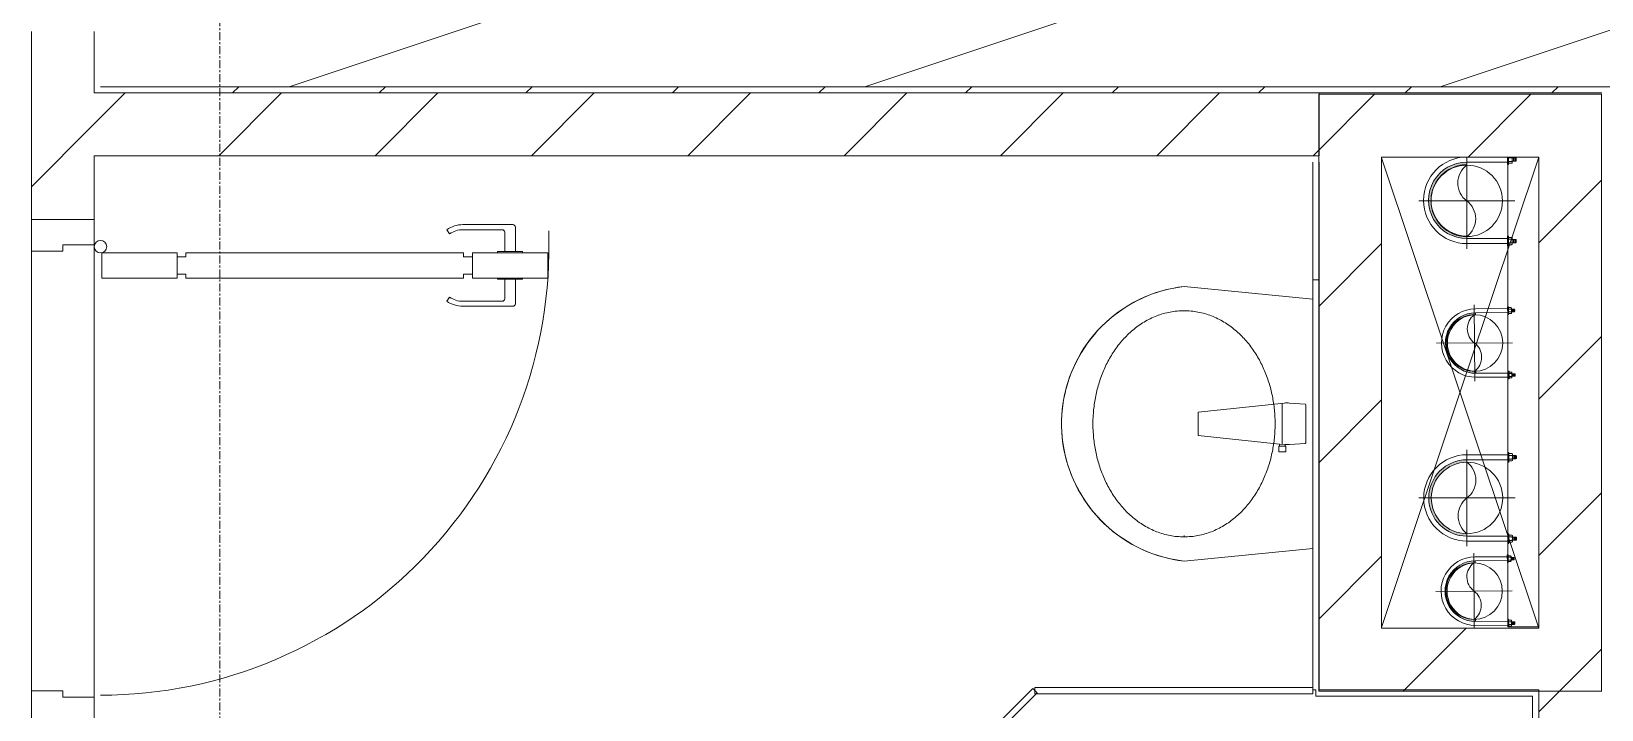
# Model space of a CAD drawing. Header units: millimetres. Extents: x 5357 to 259384, y -16348 to 109893.
# Drawn here: x 111753 to 114252, y 57655 to 58735 of the extents above; entities that cross this region are included whole.
import ezdxf

# ---------------------------------------------------------------- set-up
doc = ezdxf.new("R2010")
doc.units = ezdxf.units.MM
doc.linetypes.add('Grid Line', pattern=[22.225, 12.7, -3.175, 3.175, -3.175])
doc.linetypes.add('IMPORT-CENTER _3_', pattern=[10.16, 6.35, -1.27, 1.27, -1.27])
for name, color, linetype, lineweight in [('0-1', 7, 'Continuous', 5), ('0-2', 53, 'Continuous', 9), ('A-DETL-GENF-1', 53, 'Continuous', 9), ('A-DOOR-1', 254, 'Continuous', 9), ('A-DOOR-2', 53, 'Continuous', 9), ('A-FLOR-1', 53, 'Continuous', 9), ('A-FLOR-PATT-1', 10, 'Continuous', 9), ('A-GLAZ-CURT-1', 254, 'Continuous', 9), ('A-GLAZ-CURT-2', 53, 'Continuous', 9), ('A-WALL-1', 9, 'Continuous', 18), ('A-WALL-2', 53, 'Continuous', 9), ('A-WALL-3', 113, 'Continuous', 18), ('A-WALL-PATT', 111, 'Continuous', 9), ('A-WALL-PATT-1', 10, 'Continuous', 9), ('A-WALL-PATT-2', 53, 'Continuous', 9), ('G-IMPT', 8, 'Continuous', 9), ('G-IMPT-2', 8, 'IMPORT-CENTER _3_', 9), ('I-WALL-1', 9, 'Continuous', 18), ('M-EQPM', 50, 'Continuous', 9), ('P-SANR-FIXT-1', 254, 'Continuous', 9), ('P-SANR-FIXT-2', 53, 'Continuous', 9), ('P-SANR-FIXT-3', 221, 'Continuous', 9), ('S-GRID-1', 1, 'Grid Line', 9)]:
    doc.layers.add(name, color=color, linetype=linetype, lineweight=lineweight)
pattern_1 = [(45, (0, 0), (-124.4508, 124.4508), [])]

# ---------------------------------------------------------------- blocks, each defined once
blk = doc.blocks.new('DOOR_CW_01 CANH MO-PANEL KINH - DIG_02-800x2200-CỬA NHÔM KÍNH-400864-TKCS_MB CẢNH QUAN CÂY XANH')
at = {"layer": 'A-DETL-GENF-1'}
for p, q in [((-347, 772), (-307, 772)), ((-347, 652), (-347, 772)), ((-307, 772), (-307, 652)), ((-349, 731.8), (-347, 731.8)), ((-349, 692.2), (-349, 731.8)), ((-347, 692.2), (-347, 731.8)), ((-307, 692.2), (-307, 731.8)), ((-305, 731.8), (-307, 731.8)), ((-305, 692.2), (-305, 731.8)), ((-392, 637), (-392, 716.5)), ((-349, 720.5), (-388, 720.5)), ((-349, 703.5), (-380, 703.5)), ((-305, 720.5), (-266, 720.5)), ((-305, 703.5), (-274, 703.5)), ((-262, 637), (-262, 716.5)), ((-384, 699.5), (-384, 637)), ((-347, 692.2), (-349, 692.2)), ((-307, 692.2), (-305, 692.2)), ((-270, 699.5), (-270, 637)), ((-307, 652), (-347, 652)), ((-313, 652), (-341, 652)), ((-341, 652), (-341, 638)), ((-313, 638), (-313, 652)), ((-347, 638), (-341, 638)), ((-347, 638), (-347, 196)), ((-307, 638), (-313, 638)), ((-307, 196), (-307, 638)), ((-383.9, 611.2), (-377.3, 615.8)), ((-270.1, 611.2), (-276.7, 615.8)), ((-347, 196), (-341, 196)), ((-307, 182), (-347, 182)), ((-347, 182), (-347, 62)), ((-341, 196), (-341, 182)), ((-341, 182), (-313, 182)), ((-307, 196), (-313, 196)), ((-313, 182), (-313, 196)), ((-307, 62), (-307, 182)), ((-347, 62), (-307, 62))]:
    blk.add_line(p, q, dxfattribs=at)
blk.add_circle((-357, 60), 10, dxfattribs=at)
for centre, radius, start, end in [((-357, 60), 714, 360, 92), ((-388, 716.5), 4, 90, 180), ((-380, 699.5), 4, 90, 180), ((-274, 699.5), 4, 0, 90), ((-266, 716.5), 4, 0, 90), ((-347, 637), 45, 180, 215), ((-347, 637), 37, 180, 215), ((-307, 637), 37, 325, 0), ((-307, 637), 45, 325, 0)]:
    blk.add_arc(centre, radius, start, end, dxfattribs=at)
at = {"layer": 'A-DOOR-2'}
for p, q in [((-360, 50), (-400, 50)), ((-400, 50), (-400, -50)), ((-360, 0), (-360, 50)), ((-357, 50), (-332, 50)), ((400, 50), (360, 50)), ((360, 50), (360, 0)), ((400, -50), (400, 50)), ((-350, 0), (-360, 0)), ((-350, -50), (-350, 0)), ((360, 0), (350, 0)), ((350, 0), (350, -50)), ((-400, -50), (-350, -50)), ((350, -50), (400, -50))]:
    blk.add_line(p, q, dxfattribs=at)
blk = doc.blocks.new('bonruatreo - Chậu rửa-V51-TKCS_MB CẢNH QUAN CÂY XANH')
at = {"layer": 'P-SANR-FIXT-2'}
for p, q in [((-218.6, 205), (-198.4, 0)), ((-177.8, 205), (-180.6, 205)), ((198.4, 0), (218.6, 205)), ((-198.4, 0), (198.4, 0)), ((165, 0), (-165, 0))]:
    blk.add_line(p, q, dxfattribs=at)
at = {"layer": 'P-SANR-FIXT-2', "flags": 128}
blk.add_lwpolyline([(-218.6, 205), (-217.4, 213.7), (-215.9, 222.4), (-214, 231), (-211.8, 239.5), (-209.3, 247.9), (-206.4, 256.2), (-203.2, 264.4), (-199.6, 272.5), (-195.8, 280.4), (-191.6, 288.1), (-187.1, 295.7), (-182.3, 303.1), (-177.3, 310.3), (-171.9, 317.3), (-166.3, 324.1), (-160.4, 330.6), (-154.2, 336.9), (-147.8, 342.9), (-141.2, 348.7), (-134.3, 354.2), (-127.3, 359.4), (-120, 364.4), (-112.5, 369), (-104.9, 373.4), (-97.1, 377.4), (-89.1, 381.2), (-81, 384.6), (-72.7, 387.6), (-64.4, 390.4), (-55.9, 392.8), (-47.3, 394.8), (-38.7, 396.6), (-30, 397.9), (-21.3, 399), (-12.5, 399.6), (-3.7, 400), (5.1, 399.9), (13.9, 399.6), (22.6, 398.8), (31.4, 397.8), (40.1, 396.3), (48.7, 394.5), (57.2, 392.4), (65.7, 390), (74, 387.2), (82.2, 384.1), (90.3, 380.6), (98.3, 376.8), (106.1, 372.7), (113.7, 368.3), (121.1, 363.6), (128.4, 358.7), (135.4, 353.4), (142.2, 347.8), (148.8, 342), (155.2, 335.9), (161.3, 329.6), (167.2, 323), (172.8, 316.2), (178.1, 309.2), (183.1, 302), (187.8, 294.6), (192.2, 287), (196.4, 279.2), (200.2, 271.3), (203.7, 263.2), (206.8, 255), (209.7, 246.6), (212.2, 238.2), (214.3, 229.7), (216.1, 221.1), (217.6, 212.4), (218.6, 205)], dxfattribs=at)
at = {"layer": 'P-SANR-FIXT-2'}
for start, end in [(6.525, 160.6327), (160.6331, 173.475)]:
    blk.add_arc((0, 180), 220, start, end, dxfattribs=at)
for points in [[(-180, 205), (-180, 212.4), (-178.6, 227.3), (-172.4, 248.8), (-162.5, 268.9), (-149.4, 287), (-133.8, 303), (-116.1, 316.6), (-96.9, 327.9), (-76.5, 336.8), (-55.2, 343.5), (-33.3, 347.9), (-11.2, 350.1), (11.1, 350.1), (33.3, 347.9), (55.2, 343.5), (76.5, 336.8), (96.9, 327.9), (116.1, 316.6), (133.8, 302.9), (149.5, 287), (162.5, 268.8), (172.4, 248.8), (178.6, 227.3), (180, 212.4), (180, 205)], [(180, 205), (180, 197.6), (178.6, 182.7), (172.4, 161.2), (162.5, 141.2), (149.5, 123), (133.8, 107.1), (116.1, 93.4), (96.9, 82.1), (76.5, 73.2), (55.2, 66.5), (33.3, 62.1), (11.1, 59.9), (-11.2, 59.9), (-33.3, 62.1), (-55.2, 66.5), (-76.5, 73.2), (-96.9, 82.1), (-116.1, 93.4), (-133.8, 107), (-149.4, 123), (-162.5, 141.1), (-172.4, 161.2), (-178.6, 182.7), (-180, 197.6), (-180, 205)]]:
    blk.add_open_spline(points, degree=3, dxfattribs=at)
at = {"layer": 'P-SANR-FIXT-3'}
for p, q in [((-18.5, 182.5), (-32.2, 52.9)), ((18.5, 182.5), (-18.5, 182.5)), ((33, 45.4), (18.5, 182.5)), ((-35.6, 54.2), (-44.7, 54.2)), ((-44.7, 54.2), (-44.7, 42.8)), ((-35.6, 52.9), (-35.6, 54.2)), ((-32.2, 52.9), (-35.6, 52.9)), ((-35.6, 44.2), (-35.6, 52.9)), ((-32.2, 52.9), (-33.1, 44.2)), ((-44.7, 42.8), (-35.6, 42.8)), ((-35.6, 42.8), (-35.6, 44.2)), ((-35.6, 44.2), (-33.1, 44.2)), ((-33, 37.3), (-31.4, 12.2)), ((32.7, 48.5), (-32.7, 48.5)), ((31.4, 12.2), (33, 37.3)), ((-30.2, 11), (30.2, 11))]:
    blk.add_line(p, q, dxfattribs=at)
for centre, radius, start, end in [((5.5, 41.4), 38.7, 175.8543, 186.034), ((-5.5, 41.4), 38.7, 353.966, 6.034), ((-30.1, 12.3), 1.3, 183.5997, 268.7722), ((30.1, 12.3), 1.3, 271.2278, 356.4003)]:
    blk.add_arc(centre, radius, start, end, dxfattribs=at)
blk = doc.blocks.new('System Panel - Glazed-579637-TKCS_MB CẢNH QUAN CÂY XANH')
at = {"layer": 'A-GLAZ-CURT-2'}
for p, q in [((352.2, 5), (-352.2, 5)), ((-352.2, 5), (-352.2, -5)), ((352.2, -5), (352.2, 5)), ((-352.2, -5), (352.2, -5))]:
    blk.add_line(p, q, dxfattribs=at)
blk = doc.blocks.new('System Panel - Glazed-919683-TKCS_MB CẢNH QUAN CÂY XANH')
at = {"layer": 'A-GLAZ-CURT-2'}
for p, q in [((221.2, 5), (-221.2, 5)), ((-221.2, 5), (-221.2, -5)), ((221.2, -5), (221.2, 5)), ((-221.2, -5), (221.2, -5))]:
    blk.add_line(p, q, dxfattribs=at)
blk = doc.blocks.new('NCV_TKTC_TANG 1_rvt-1-TKCS_MB CẢNH QUAN CÂY XANH')
at = {"layer": 'A-FLOR-PATT-1'}
h = blk.add_hatch(dxfattribs=at)
h.set_pattern_fill('FP_5', color=256, style=0, pattern_type=2)
h.set_pattern_definition([(0, (0, 0), (1788.16, 447.04), [73.762, -1267.358, 73.762, -1267.358, -7152.64]), (0, (0, 0), (1788.16, 447.04), [-2682.24, 73.762, -2608.478, 73.762, -1267.358, -3129.28]), (0, (0, 0), (1788.16, 447.04), [-6705.6, 73.762, -820.318, 73.762, -2161.438]), (120, (670.56, 223.5), (-1281.228, 1325.072), [73.762, -1267.358, 73.762, -8419.998]), (120, (670.56, 223.5), (-1281.228, 1325.072), [-1414.882, -1267.358, 73.762, -2608.478, -4470.4]), (120, (670.56, 223.5), (-1281.228, 1325.072), [-5364.48, 73.762, -1267.358, 73.762, -3055.518]), (120, (670.56, 223.5), (-1281.228, 1325.072), [-6779.362, -820.318, 73.762, -2161.438]), (240, (894.1, 1117.6), (-506.932, -1772.112), [73.762, -1267.358, 73.762, -8419.998]), (240, (894.1, 1117.6), (-506.932, -1772.112), [-1414.882, -1267.358, 73.762, -2608.478, -4470.4]), (240, (894.1, 1117.6), (-506.932, -1772.112), [-5364.48, 73.762, -1267.358, 73.762, -3055.518]), (240, (894.1, 1117.6), (-506.932, -1772.112), [-6779.362, -820.318, 73.762, -2161.438])])
h.paths.add_polyline_path([(115392.6, 58636.9), (116152.6, 58636.9), (116152.6, 58646.9), (116242.6, 58646.9), (116242.6, 60051.9), (115692.6, 60051.9), (115692.6, 61501.9), (115142.6, 61503.2), (115142.4, 61176.6), (114692.4, 61176.6), (114692.4, 59688), (114688.6, 59659.3), (114677.5, 59632.5), (114659.9, 59609.5), (114636.9, 59591.8), (114610.1, 59580.7), (114581.3, 59576.9), (113153.9, 59576.9), (113125.1, 59580.7), (113098.3, 59591.8), (113075.3, 59609.5), (113057.6, 59632.5), (113046.5, 59659.3), (113042.8, 59688), (113042.8, 61176.6), (112592.8, 61176.6), (112592.8, 61626.9), (111852.6, 61626.9), (111852.6, 58646.9), (115352.6, 58646.9), (115352.6, 58636.9)])
h = blk.add_hatch(dxfattribs=at)
h.set_pattern_fill('FP_4', color=256, style=0, pattern_type=2)
h.set_pattern_definition([(216.87, (366.52, 916.3), (2748.89673, 1832.6049), [458.15, -4123.35]), (206.565, (916.3, 641.4), (-916.3012, -916.2996), [1024.455, -1024.455]), (198.435, (916.3, 183.26), (-1832.59854, -916.30195), [579.52, -2318.076])])
h.paths.add_polyline_path([(115392.6, 58636.9), (116152.6, 58636.9), (116152.6, 58646.9), (116242.6, 58646.9), (116242.6, 60051.9), (115692.6, 60051.9), (115692.6, 61501.9), (115142.6, 61503.2), (115142.4, 61176.6), (114692.4, 61176.6), (114692.4, 59688), (114688.6, 59659.3), (114677.5, 59632.5), (114659.9, 59609.5), (114636.9, 59591.8), (114610.1, 59580.7), (114581.3, 59576.9), (113153.9, 59576.9), (113125.1, 59580.7), (113098.3, 59591.8), (113075.3, 59609.5), (113057.6, 59632.5), (113046.5, 59659.3), (113042.8, 59688), (113042.8, 61176.6), (112592.8, 61176.6), (112592.8, 61626.9), (111852.6, 61626.9), (111852.6, 58646.9), (115352.6, 58646.9), (115352.6, 58636.9)])
at = {"layer": 'A-WALL-PATT-1'}
h = blk.add_hatch(dxfattribs=at)
h.set_pattern_fill('FP_2', color=256, style=0, pattern_type=2)
h.set_pattern_definition(pattern_1)
h.paths.add_polyline_path([(111841.4, 56836.9), (111852.6, 56836.9), (111852.6, 57635.3), (111752.6, 57635.3), (111752.6, 56836.9)])
h.paths.add_polyline_path([(111852.6, 58435.3), (111852.6, 58734.9), (111752.6, 58734.9), (111752.6, 58435.3), (111802.6, 58435.3)])
h.paths.add_polyline_path([(111852.6, 59634.9), (111852.6, 59936.9), (111752.6, 59936.9), (111752.6, 59634.9), (111802.6, 59634.9)])
h.paths.add_polyline_path([(111852.6, 60136.9), (111852.6, 61636.9), (111752.6, 61636.9), (111752.6, 60136.9), (111758.3, 60136.9)])
h = blk.add_hatch(dxfattribs=at)
h.set_pattern_fill('FP_2', color=256, style=0, pattern_type=2)
h.set_pattern_definition(pattern_1)
h.paths.add_polyline_path([(113388.3, 58536.9), (113802.6, 58536.9), (113802.6, 58636.9), (111852.6, 58636.9), (111852.6, 58536.9), (113085.7, 58536.9)])
h = blk.add_hatch(dxfattribs=at)
h.set_pattern_fill('FP_11', color=256, style=0, pattern_type=2)
h.set_pattern_definition([(0, (0, 0), (894.08, 223.52), [73.762, -596.798, 73.762, -596.798, -3576.32]), (0, (0, 0), (894.08, 223.52), [-1341.12, 73.762, -1267.358, 73.762, -596.798, -1564.64]), (0, (0, 0), (894.08, 223.52), [-3352.8, 73.762, -373.278, 73.762, -1043.838]), (120, (335.28, 111.76), (-640.614, 662.536), [73.762, -596.798, 73.762, -4173.118]), (120, (335.28, 111.76), (-640.614, 662.536), [-744.322, -596.798, 73.762, -1267.358, -2235.2]), (120, (335.28, 111.76), (-640.614, 662.536), [-2682.24, 73.762, -596.798, 73.762, -1490.878]), (120, (335.28, 111.76), (-640.614, 662.536), [-3426.562, -373.278, 73.762, -1043.838]), (240, (447.04, 558.8), (-253.466, -886.056), [73.762, -596.798, 73.762, -4173.118]), (240, (447.04, 558.8), (-253.466, -886.056), [-744.322, -596.798, 73.762, -1267.358, -2235.2]), (240, (447.04, 558.8), (-253.466, -886.056), [-2682.24, 73.762, -596.798, 73.762, -1490.878]), (240, (447.04, 558.8), (-253.466, -886.056), [-3426.562, -373.278, 73.762, -1043.838])])
h.paths.add_polyline_path([(113792.6, 57686.9), (113802.6, 57686.9), (113802.6, 58526.9), (113792.6, 58526.9), (113792.6, 57891.7)])
h = blk.add_hatch(dxfattribs=at)
h.set_pattern_fill('FP_2', color=256, style=0, pattern_type=2)
h.set_pattern_definition(pattern_1)
h.paths.add_polyline_path([(114152.6, 56836.9), (114252.6, 56836.9), (114252.6, 57684.9), (114152.6, 57684.9), (114152.6, 57129.1)])
at = {"layer": 'A-WALL-PATT-2'}
h = blk.add_hatch(dxfattribs=at)
h.set_pattern_fill('FP_10', color=256, style=0, pattern_type=2)
h.set_pattern_definition([(45, (0, 0), (-116.67262, 116.67262), [])])
h.paths.add_polyline_path([(116252.6, 58636.9), (116252.6, 58646.9), (116152.6, 58646.9), (116152.6, 58636.9)])
h.paths.add_polyline_path([(114252.6, 58636.9), (115352.6, 58636.9), (115352.6, 58646.9), (111852.6, 58646.9), (111852.6, 58636.9), (111875.3, 58636.9)])
at = {"layer": 'A-FLOR-1'}
for p, q in [((111752.6, 57685.3), (111752.6, 58385.3)), ((111752.6, 58385.3), (111752.6, 57685.3)), ((111852.6, 57675.3), (111852.6, 58395.3))]:
    blk.add_line(p, q, dxfattribs=at)
at = {"layer": 'A-WALL-1'}
for p, q in [((111852.6, 58636.9), (111852.6, 58646.9)), ((113802.6, 58636.9), (111852.6, 58636.9)), ((113802.6, 58536.9), (113802.6, 58636.9)), ((111852.6, 58526.9), (111852.6, 58536.9)), ((111852.6, 58536.9), (113802.6, 58536.9)), ((114152.6, 57684.9), (114152.6, 56836.9)), ((114252.6, 57684.9), (114152.6, 57684.9))]:
    blk.add_line(p, q, dxfattribs=at)
at = {"layer": 'A-WALL-2'}
for p, q in [((111752.6, 58734.9), (111752.6, 58435.3)), ((111852.6, 58646.9), (111852.6, 58734.9)), ((111852.6, 58435.3), (111852.6, 58526.9)), ((111752.6, 57685.3), (111752.6, 58385.3))]:
    blk.add_line(p, q, dxfattribs=at)
at = {"layer": 'I-WALL-1'}
for p, q in [((111852.6, 58646.9), (111852.6, 58636.9)), ((115352.6, 58646.9), (111862.6, 58646.9)), ((111852.6, 58636.9), (114252.6, 58636.9)), ((113792.6, 58526.9), (113792.6, 58308.7)), ((113802.6, 57686.9), (113802.6, 58526.9)), ((113792.6, 57911.9), (113792.6, 57686.9)), ((113792.6, 57686.9), (113797.6, 57686.9)), ((113797.6, 57686.9), (113797.6, 57676.9)), ((113797.6, 57676.9), (114142.6, 57676.9)), ((114142.6, 57686.9), (113802.6, 57686.9)), ((114152.6, 57686.9), (114142.6, 57686.9)), ((114142.6, 57676.9), (114142.6, 56746.9)), ((114152.6, 56836.9), (114152.6, 57686.9))]:
    blk.add_line(p, q, dxfattribs=at)
at = {"layer": 'A-DOOR-1', "rotation": 269.999999999999}
blk.add_blockref('DOOR_CW_01 CANH MO-PANEL KINH - DIG_02-800x2200-CỬA NHÔM KÍNH-400864-TKCS_MB CẢNH QUAN CÂY XANH', (111802.6, 58035.3), dxfattribs=at)
at = {"layer": 'A-GLAZ-CURT-1', "rotation": 44.99999999999893}
blk.add_blockref('System Panel - Glazed-579637-TKCS_MB CẢNH QUAN CÂY XANH', (113101.2, 57436.3), dxfattribs=at)
at = {"layer": 'A-GLAZ-CURT-1'}
blk.add_blockref('System Panel - Glazed-919683-TKCS_MB CẢNH QUAN CÂY XANH', (113571.4, 57685.3), dxfattribs=at)
at = {"layer": 'P-SANR-FIXT-1', "rotation": 89.99999999999957}
blk.add_blockref('bonruatreo - Chậu rửa-V51-TKCS_MB CẢNH QUAN CÂY XANH', (113792.6, 58110.3), dxfattribs=at)
blk = doc.blocks.new('TKTC_XREF_251221_MB TANG 1 - TKTC_XREF_260130_MB TANG 1_dwg_CUM U_DN100-4202115-TKCS_MB CẢNH QUAN CÂY XANH')
at = {"layer": 'G-IMPT'}
blk.add_hatch(color=256, dxfattribs=at).paths.add_polyline_path([(0, -61), (0, -57), (14.8, -55.1), (28.5, -49.4), (40.3, -40.3), (49.4, -28.5), (55.1, -14.8), (57, 0), (55.1, 14.8), (49.4, 28.5), (40.3, 40.3), (28.5, 49.4), (14.8, 55.1), (0, 57), (0, 61), (15.8, 58.9), (36.8, 48), (43.1, 43.1), (52.8, 30.5), (58.9, 15.8), (61, 0), (58.9, -15.8), (52.8, -30.5), (43.1, -43.1), (30.5, -52.8), (15.8, -58.9)])
for p, q in [((-79.1, 66.6), (-79.1, 63.4)), ((-76.6, 66.6), (-76.6, 63.4)), ((-74.6, 66.6), (-74.6, 63.4)), ((-72.7, 69.3), (-72.7, 60.7)), ((-66.9, 67.9), (-71.7, 67.9)), ((-65, 69), (0, 69)), ((-66.9, 62.1), (-71.7, 62.1)), ((-72.7, -60.7), (-72.7, -69.3)), ((-66.9, -62.1), (-71.7, -62.1)), ((-79.1, -63.4), (-79.1, -66.6)), ((-76.6, -63.4), (-76.6, -66.6)), ((-74.6, -63.4), (-74.6, -66.6)), ((-66.9, -67.9), (-71.7, -67.9)), ((-65, -69), (0, -69))]:
    blk.add_line(p, q, dxfattribs=at)
at = {"layer": 'G-IMPT', "flags": 128}
for points in [[(-72.7, 67.6), (-78.1, 67.6), (-78.1, 62.4), (-72.7, 62.4)], [(-71.7, 59.2), (-66.9, 59.2), (-66.9, 70.8), (-71.7, 70.8)], [(-66.9, 70.8), (-66.9, 72.7), (-65, 72.7), (-65, 57.3), (-66.9, 57.3), (-66.9, 59.2)], [(-65, 61), (0, 61), (0, 57)], [(-72.7, -62.4), (-78.1, -62.4), (-78.1, -67.6), (-72.7, -67.6)], [(-71.7, -70.8), (-66.9, -70.8), (-66.9, -59.2), (-71.7, -59.2)], [(-66.9, -59.2), (-66.9, -57.3), (-65, -57.3), (-65, -72.7), (-66.9, -72.7), (-66.9, -70.8)], [(-65, -61), (0, -61), (0, -57)]]:
    blk.add_lwpolyline(points, dxfattribs=at)
at = {"layer": 'G-IMPT'}
for centre, radius, start, end in [((-78.1, 66.6), 0.96, 90, 180), ((-78.1, 63.4), 0.96, 180, 270), ((-71.1, 69.3), 1.56, 112.6199, 247.3801), ((-67.9, 65), 4.8, 143.1301, 216.8699), ((0, 0), 69, 270, 90), ((-71.1, 60.7), 1.56, 112.6199, 247.3801), ((0, 0), 61, 270, 90), ((0, 0), 57, 270, 90), ((-78.1, -63.4), 0.96, 90, 180), ((-71.1, -60.7), 1.56, 112.6199, 247.3801), ((-67.9, -65), 4.8, 143.1301, 216.8699), ((-78.1, -66.6), 0.96, 180, 270), ((-71.1, -69.3), 1.56, 112.6199, 247.3801)]:
    blk.add_arc(centre, radius, start, end, dxfattribs=at)
blk = doc.blocks.new('TKTC_XREF_251221_MB TANG 1 - TKTC_XREF_260130_MB TANG 1_dwg_$cc-V320-TKCS_MB CẢNH QUAN CÂY XANH')
at = {"layer": 'G-IMPT'}
blk.add_circle((0, 0), 0.5, dxfattribs=at)
for centre, radius, start, end in [((0, 0), 0.5, 90, 270), ((0.188, 0.25), 0.313, 126.8699, 233.1301), ((-0.188, -0.25), 0.313, 306.8699, 53.1301)]:
    blk.add_arc(centre, radius, start, end, dxfattribs=at)
at = {"layer": 'G-IMPT-2'}
for p, q in [((0, -0.656), (0, 0.673)), ((-0.673, 0), (0.673, 0))]:
    blk.add_line(p, q, dxfattribs=at)
blk = doc.blocks.new('TKTC_XREF_251221_MB TANG 1 - TKTC_XREF_260130_MB TANG 1_dwg_$cc-4202122-TKCS_MB CẢNH QUAN CÂY XANH')
at = {"layer": 'G-IMPT'}
blk.add_circle((0, 0), 0.5, dxfattribs=at)
for centre, radius, start, end in [((0, 0), 0.5, 90, 270), ((0.188, 0.25), 0.313, 126.8699, 233.1301), ((-0.188, -0.25), 0.313, 306.8699, 53.1301)]:
    blk.add_arc(centre, radius, start, end, dxfattribs=at)
at = {"layer": 'G-IMPT-2'}
for p, q in [((0, -0.673), (0, 0.673)), ((-0.673, 0), (0.673, 0))]:
    blk.add_line(p, q, dxfattribs=at)
blk = doc.blocks.new('TKTC_XREF_251221_MB TANG 1 - TKTC_XREF_260130_MB TANG 1_dwg_CUM U_DN100-4202112-TKCS_MB CẢNH QUAN CÂY XANH')
at = {"layer": 'G-IMPT'}
blk.add_hatch(color=256, dxfattribs=at).paths.add_polyline_path([(0, 61), (0, 57), (14.8, 55.1), (28.5, 49.4), (40.3, 40.3), (49.4, 28.5), (55.1, 14.8), (57, 0), (55.1, -14.8), (49.4, -28.5), (40.3, -40.3), (28.5, -49.4), (14.8, -55.1), (0, -57), (0, -61), (15.8, -58.9), (30.5, -52.8), (43.1, -43.1), (52.8, -30.5), (58.9, -15.8), (61, 0), (58.9, 15.8), (52.8, 30.5), (43.1, 43.1), (30.5, 52.8), (15.8, 58.9)])
for p, q in [((-79.1, 66.6), (-79.1, 63.4)), ((-76.6, 66.6), (-76.6, 63.4)), ((-74.6, 66.6), (-74.6, 63.4)), ((-72.7, 69.3), (-72.7, 60.7)), ((-66.9, 67.9), (-71.7, 67.9)), ((-66.9, 62.1), (-71.7, 62.1)), ((-65, 69), (0, 69)), ((-79.1, -63.4), (-79.1, -66.6)), ((-76.6, -63.4), (-76.6, -66.6)), ((-74.6, -63.4), (-74.6, -66.6)), ((-72.7, -60.7), (-72.7, -69.3)), ((-66.9, -62.1), (-71.7, -62.1)), ((-66.9, -67.9), (-71.7, -67.9)), ((-65, -69), (0, -69))]:
    blk.add_line(p, q, dxfattribs=at)
at = {"layer": 'G-IMPT', "flags": 128}
for points in [[(-72.7, 67.6), (-78.1, 67.6), (-78.1, 62.4), (-72.7, 62.4)], [(-71.7, 59.2), (-66.9, 59.2), (-66.9, 70.8), (-71.7, 70.8)], [(-66.9, 70.8), (-66.9, 72.7), (-65, 72.7), (-65, 57.3), (-66.9, 57.3), (-66.9, 59.2)], [(-65, 61), (0, 61), (0, 57)], [(-72.7, -62.4), (-78.1, -62.4), (-78.1, -67.6), (-72.7, -67.6)], [(-71.7, -70.8), (-66.9, -70.8), (-66.9, -59.2), (-71.7, -59.2)], [(-66.9, -59.2), (-66.9, -57.3), (-65, -57.3), (-65, -72.7), (-66.9, -72.7), (-66.9, -70.8)], [(-65, -61), (0, -61), (0, -57)]]:
    blk.add_lwpolyline(points, dxfattribs=at)
at = {"layer": 'G-IMPT'}
for centre, radius, start, end in [((-78.1, 66.6), 0.96, 90, 180), ((-78.1, 63.4), 0.96, 180, 270), ((-71.1, 69.3), 1.56, 112.6199, 247.3801), ((-67.9, 65), 4.8, 143.1301, 216.8699), ((-71.1, 60.7), 1.56, 112.6199, 247.3801), ((0, 0), 69, 270, 90), ((0, 0), 61, 270, 90), ((0, 0), 57, 270, 90), ((-78.1, -63.4), 0.96, 90, 180), ((-78.1, -66.6), 0.96, 180, 270), ((-71.1, -60.7), 1.56, 112.6199, 247.3801), ((-67.9, -65), 4.8, 143.1301, 216.8699), ((-71.1, -69.3), 1.56, 112.6199, 247.3801)]:
    blk.add_arc(centre, radius, start, end, dxfattribs=at)
blk = doc.blocks.new('TKTC_XREF_251221_MB TANG 1 - TKTC_XREF_260130_MB TANG 1_dwg_CUM U_DN100-V321-TKCS_MB CẢNH QUAN CÂY XANH')
at = {"layer": 'G-IMPT'}
blk.add_hatch(color=256, dxfattribs=at).paths.add_polyline_path([(0, 61), (0, 57), (14.8, 55.1), (28.5, 49.4), (40.3, 40.3), (49.4, 28.5), (55.1, 14.8), (57, 0), (55.1, -14.8), (49.4, -28.5), (40.3, -40.3), (28.5, -49.4), (14.8, -55.1), (0, -57), (0, -61), (15.8, -58.9), (30.5, -52.8), (43.1, -43.1), (52.8, -30.5), (58.9, -15.8), (61, 0), (58.9, 15.8), (52.8, 30.5), (43.1, 43.1), (30.5, 52.8), (15.8, 58.9)])
for p, q in [((-79.1, 66.6), (-79.1, 63.4)), ((-76.6, 66.6), (-76.6, 63.4)), ((-74.6, 66.6), (-74.6, 63.4)), ((-72.7, 69.3), (-72.7, 60.7)), ((-66.9, 67.9), (-71.7, 67.9)), ((-66.9, 62.1), (-71.7, 62.1)), ((-65, 69), (0, 69)), ((-79.1, -63.4), (-79.1, -66.6)), ((-76.6, -63.4), (-76.6, -66.6)), ((-74.6, -63.4), (-74.6, -66.6)), ((-72.7, -60.7), (-72.7, -69)), ((-66.9, -62.1), (-71.7, -62.1)), ((-66.9, -67.9), (-71.7, -67.9))]:
    blk.add_line(p, q, dxfattribs=at)
at = {"layer": 'G-IMPT', "flags": 128}
for points in [[(-72.7, 67.6), (-78.1, 67.6), (-78.1, 62.4), (-72.7, 62.4)], [(-71.7, 59.2), (-66.9, 59.2), (-66.9, 70.8), (-71.7, 70.8)], [(-66.9, 70.8), (-66.9, 72.7), (-65, 72.7), (-65, 57.3), (-66.9, 57.3), (-66.9, 59.2)], [(-65, 61), (0, 61), (0, 57)], [(-72.7, -62.4), (-78.1, -62.4), (-78.1, -67.6), (-72.7, -67.6)], [(-66.9, -69), (-66.9, -59.2), (-71.7, -59.2)], [(-66.9, -59.2), (-66.9, -57.3), (-65, -57.3), (-65, -69)], [(-65, -61), (0, -61), (0, -57)]]:
    blk.add_lwpolyline(points, dxfattribs=at)
at = {"layer": 'G-IMPT'}
for centre, radius, start, end in [((-78.1, 66.6), 0.96, 90, 180), ((-78.1, 63.4), 0.96, 180, 270), ((-71.1, 69.3), 1.56, 112.6199, 247.3801), ((-67.9, 65), 4.8, 143.1301, 216.8699), ((-71.1, 60.7), 1.56, 112.6199, 247.3801), ((0, 0), 69, 270.0746, 90), ((0, 0), 61, 270, 90), ((0, 0), 57, 270, 90), ((-78.1, -63.4), 0.96, 90, 180), ((-78.1, -66.6), 0.96, 180, 270), ((-71.1, -60.7), 1.56, 112.6199, 247.3801), ((-67.9, -65), 4.8, 143.1301, 216.8699)]:
    blk.add_arc(centre, radius, start, end, dxfattribs=at)
blk = doc.blocks.new('TKTC_XREF_251221_MB TANG 1 - TKTC_XREF_260130_MB TANG 1_dwg_$cc-V322-TKCS_MB CẢNH QUAN CÂY XANH')
at = {"layer": 'G-IMPT'}
blk.add_circle((0, 0), 0.5, dxfattribs=at)
for centre, radius, start, end in [((0, 0), 0.5, 90, 270), ((0.188, 0.25), 0.313, 126.8699, 233.1301), ((-0.188, -0.25), 0.313, 306.8699, 53.1301)]:
    blk.add_arc(centre, radius, start, end, dxfattribs=at)
at = {"layer": 'G-IMPT-2'}
for p, q in [((0, -0.673), (0, 0.613)), ((-0.673, 0), (0.673, 0))]:
    blk.add_line(p, q, dxfattribs=at)
blk = doc.blocks.new('TKTC_XREF_251221_MB TANG 1 - TKTC_XREF_260130_MB TANG 1_dwg_$cc-4202118-TKCS_MB CẢNH QUAN CÂY XANH')
at = {"layer": 'G-IMPT'}
blk.add_circle((0, 0), 0.5, dxfattribs=at)
for centre, radius, start, end in [((0, 0), 0.5, 90, 270), ((0.188, 0.25), 0.313, 126.8699, 233.1301), ((-0.188, -0.25), 0.313, 306.8699, 53.1301)]:
    blk.add_arc(centre, radius, start, end, dxfattribs=at)
at = {"layer": 'G-IMPT-2'}
for p, q in [((0, -0.673), (0, 0.673)), ((-0.673, 0), (0.673, 0))]:
    blk.add_line(p, q, dxfattribs=at)
blk = doc.blocks.new('TKTC_XREF_251221_MB TANG 1 - TKTC_XREF_260130_MB TANG 1_dwg-4202109-TKCS_MB CẢNH QUAN CÂY XANH')
at = {"layer": 'G-IMPT', "flags": 128}
blk.add_lwpolyline([(-88999.5, -343559.8), (-89048.8, -343559.8), (-89048.8, -342811.8)], dxfattribs=at)
for name, p, xscale, yscale, zscale, rotation in [('TKTC_XREF_251221_MB TANG 1 - TKTC_XREF_260130_MB TANG 1_dwg_$cc-V322-TKCS_MB CẢNH QUAN CÂY XANH', (-89114, -342881.5), 113.7150000000091, 113.7150000000091, 113.7150000000091, 359.9990086636432), ('TKTC_XREF_251221_MB TANG 1 - TKTC_XREF_260130_MB TANG 1_dwg_CUM U_DN100-V321-TKCS_MB CẢNH QUAN CÂY XANH', (-89114, -342880.6), 0.9975000000000005, 0.9975000000000005, 0.9975000000000005, 180.000991338195), ('TKTC_XREF_251221_MB TANG 1 - TKTC_XREF_260130_MB TANG 1_dwg_$cc-4202118-TKCS_MB CẢNH QUAN CÂY XANH', (-89101.7, -343107.7), 90.00000000005107, 90.00000000005107, 90.00000000005107, 0.3740267799372842), ('TKTC_XREF_251221_MB TANG 1 - TKTC_XREF_260130_MB TANG 1_dwg_CUM U_DN100-4202112-TKCS_MB CẢNH QUAN CÂY XANH', (-89113.6, -343354.4), 0.9974999999999965, 0.9974999999999965, 0.9974999999999965, 180.0009913385626), ('TKTC_XREF_251221_MB TANG 1 - TKTC_XREF_260130_MB TANG 1_dwg_$cc-V320-TKCS_MB CẢNH QUAN CÂY XANH', (-89102.4, -343502.7), 90.00000000005107, 90.00000000005107, 90.00000000005107, 0.3740267799372842)]:
    blk.add_blockref(name, p, dxfattribs=dict(xscale=xscale, yscale=yscale, zscale=zscale, rotation=rotation))
at = {"extrusion": (0, 0, -1)}
for name, p, xscale, yscale, zscale, rotation in [('TKTC_XREF_251221_MB TANG 1 - TKTC_XREF_260130_MB TANG 1_dwg_CUM U_DN100-4202115-TKCS_MB CẢNH QUAN CÂY XANH', (89099.8, -343107.7), 0.7894736842105242, 0.7894736842105242, -0.7894736842105242, 359.6259732184666), ('TKTC_XREF_251221_MB TANG 1 - TKTC_XREF_260130_MB TANG 1_dwg_$cc-4202122-TKCS_MB CẢNH QUAN CÂY XANH', (89113.6, -343354.4), 113.7150000000092, 113.7150000000092, -113.7150000000092, 179.9990086636432), ('TKTC_XREF_251221_MB TANG 1 - TKTC_XREF_260130_MB TANG 1_dwg_CUM U_DN100-4202115-TKCS_MB CẢNH QUAN CÂY XANH', (89100.4, -343502.7), 0.7894736842105242, 0.7894736842105242, -0.7894736842105242, 359.6259732184666)]:
    blk.add_blockref(name, p, dxfattribs=dict(at, xscale=xscale, yscale=yscale, zscale=zscale, rotation=rotation))
blk = doc.blocks.new('TKTC_XREF_251221_MB TANG 1 - TKTC_XREF_251221_MB TANG 1-2038492-TKCS_MB CẢNH QUAN CÂY XANH')
blk.add_blockref('TKTC_XREF_251221_MB TANG 1 - TKTC_XREF_260130_MB TANG 1_dwg-4202109-TKCS_MB CẢNH QUAN CÂY XANH', (169499.1, 384109.7))

msp = doc.modelspace()

# ---------------------------------------------------------------- hatches: boundary and pattern name
at = {"layer": 'A-WALL-PATT'}
h = msp.add_hatch(dxfattribs=at)
h.set_pattern_fill('FP_1', color=256, style=0, pattern_type=2)
h.set_pattern_definition(pattern_1)
h.paths.add_polyline_path([(114152.2, 58534.9), (114152.2, 58634.9), (113802.2, 58634.9), (113802.2, 58534.9), (113902.2, 58534.9)])
h = msp.add_hatch(dxfattribs=at)
h.set_pattern_fill('FP_1', color=256, style=0, pattern_type=2)
h.set_pattern_definition(pattern_1)
h.paths.add_polyline_path([(114152.2, 57684.9), (114252.2, 57684.9), (114252.2, 58634.9), (114152.2, 58634.9), (114152.2, 57784.9)])
h = msp.add_hatch(dxfattribs=at)
h.set_pattern_fill('FP_1', color=256, style=0, pattern_type=2)
h.set_pattern_definition(pattern_1)
h.paths.add_polyline_path([(113802.2, 57784.9), (113902.2, 57784.9), (113902.2, 58534.9), (113802.2, 58534.9), (113802.2, 58115.3)])
h = msp.add_hatch(dxfattribs=at)
h.set_pattern_fill('FP_1', color=256, style=0, pattern_type=2)
h.set_pattern_definition(pattern_1)
h.paths.add_polyline_path([(113802.2, 57684.9), (114152.2, 57684.9), (114152.2, 57784.9), (113802.2, 57784.9)])

# ---------------------------------------------------------------- linework, layer by layer
at = {"layer": '0-2'}
for p, q in [((114152.2, 57784.9), (113902.2, 58533.6)), ((114038.9, 58195.7), (114152.2, 58534.9)), ((113902.2, 57786.2), (114038.1, 58193)), ((114038.1, 58193), (114038.9, 58195.7))]:
    msp.add_line(p, q, dxfattribs=at)
at = {"layer": 'A-WALL-3'}
for p, q in [((114252.2, 58634.9), (113802.2, 58634.9)), ((113802.2, 58634.9), (113802.2, 57684.9)), ((114252.2, 57684.9), (114252.2, 58634.9)), ((113902.2, 58534.9), (114152.2, 58534.9)), ((113902.2, 57784.9), (113902.2, 58534.9)), ((114152.2, 58534.9), (114152.2, 57784.9)), ((114152.2, 57784.9), (113902.2, 57784.9)), ((113802.2, 57684.9), (114252.2, 57684.9))]:
    msp.add_line(p, q, dxfattribs=at)
at = {"layer": 'S-GRID-1'}
msp.add_line((112052.6, 20960.6), (112052.6, 80482.7), dxfattribs=at)

# ---------------------------------------------------------------- block references
at = {"layer": '0-1'}
msp.add_blockref('NCV_TKTC_TANG 1_rvt-1-TKCS_MB CẢNH QUAN CÂY XANH', (0, 0), dxfattribs=at)
at = {"layer": 'M-EQPM'}
msp.add_blockref('TKTC_XREF_251221_MB TANG 1 - TKTC_XREF_251221_MB TANG 1-2038492-TKCS_MB CẢNH QUAN CÂY XANH', (33652.6, 17236.9), dxfattribs=at)

doc.saveas('drawing.dxf')
